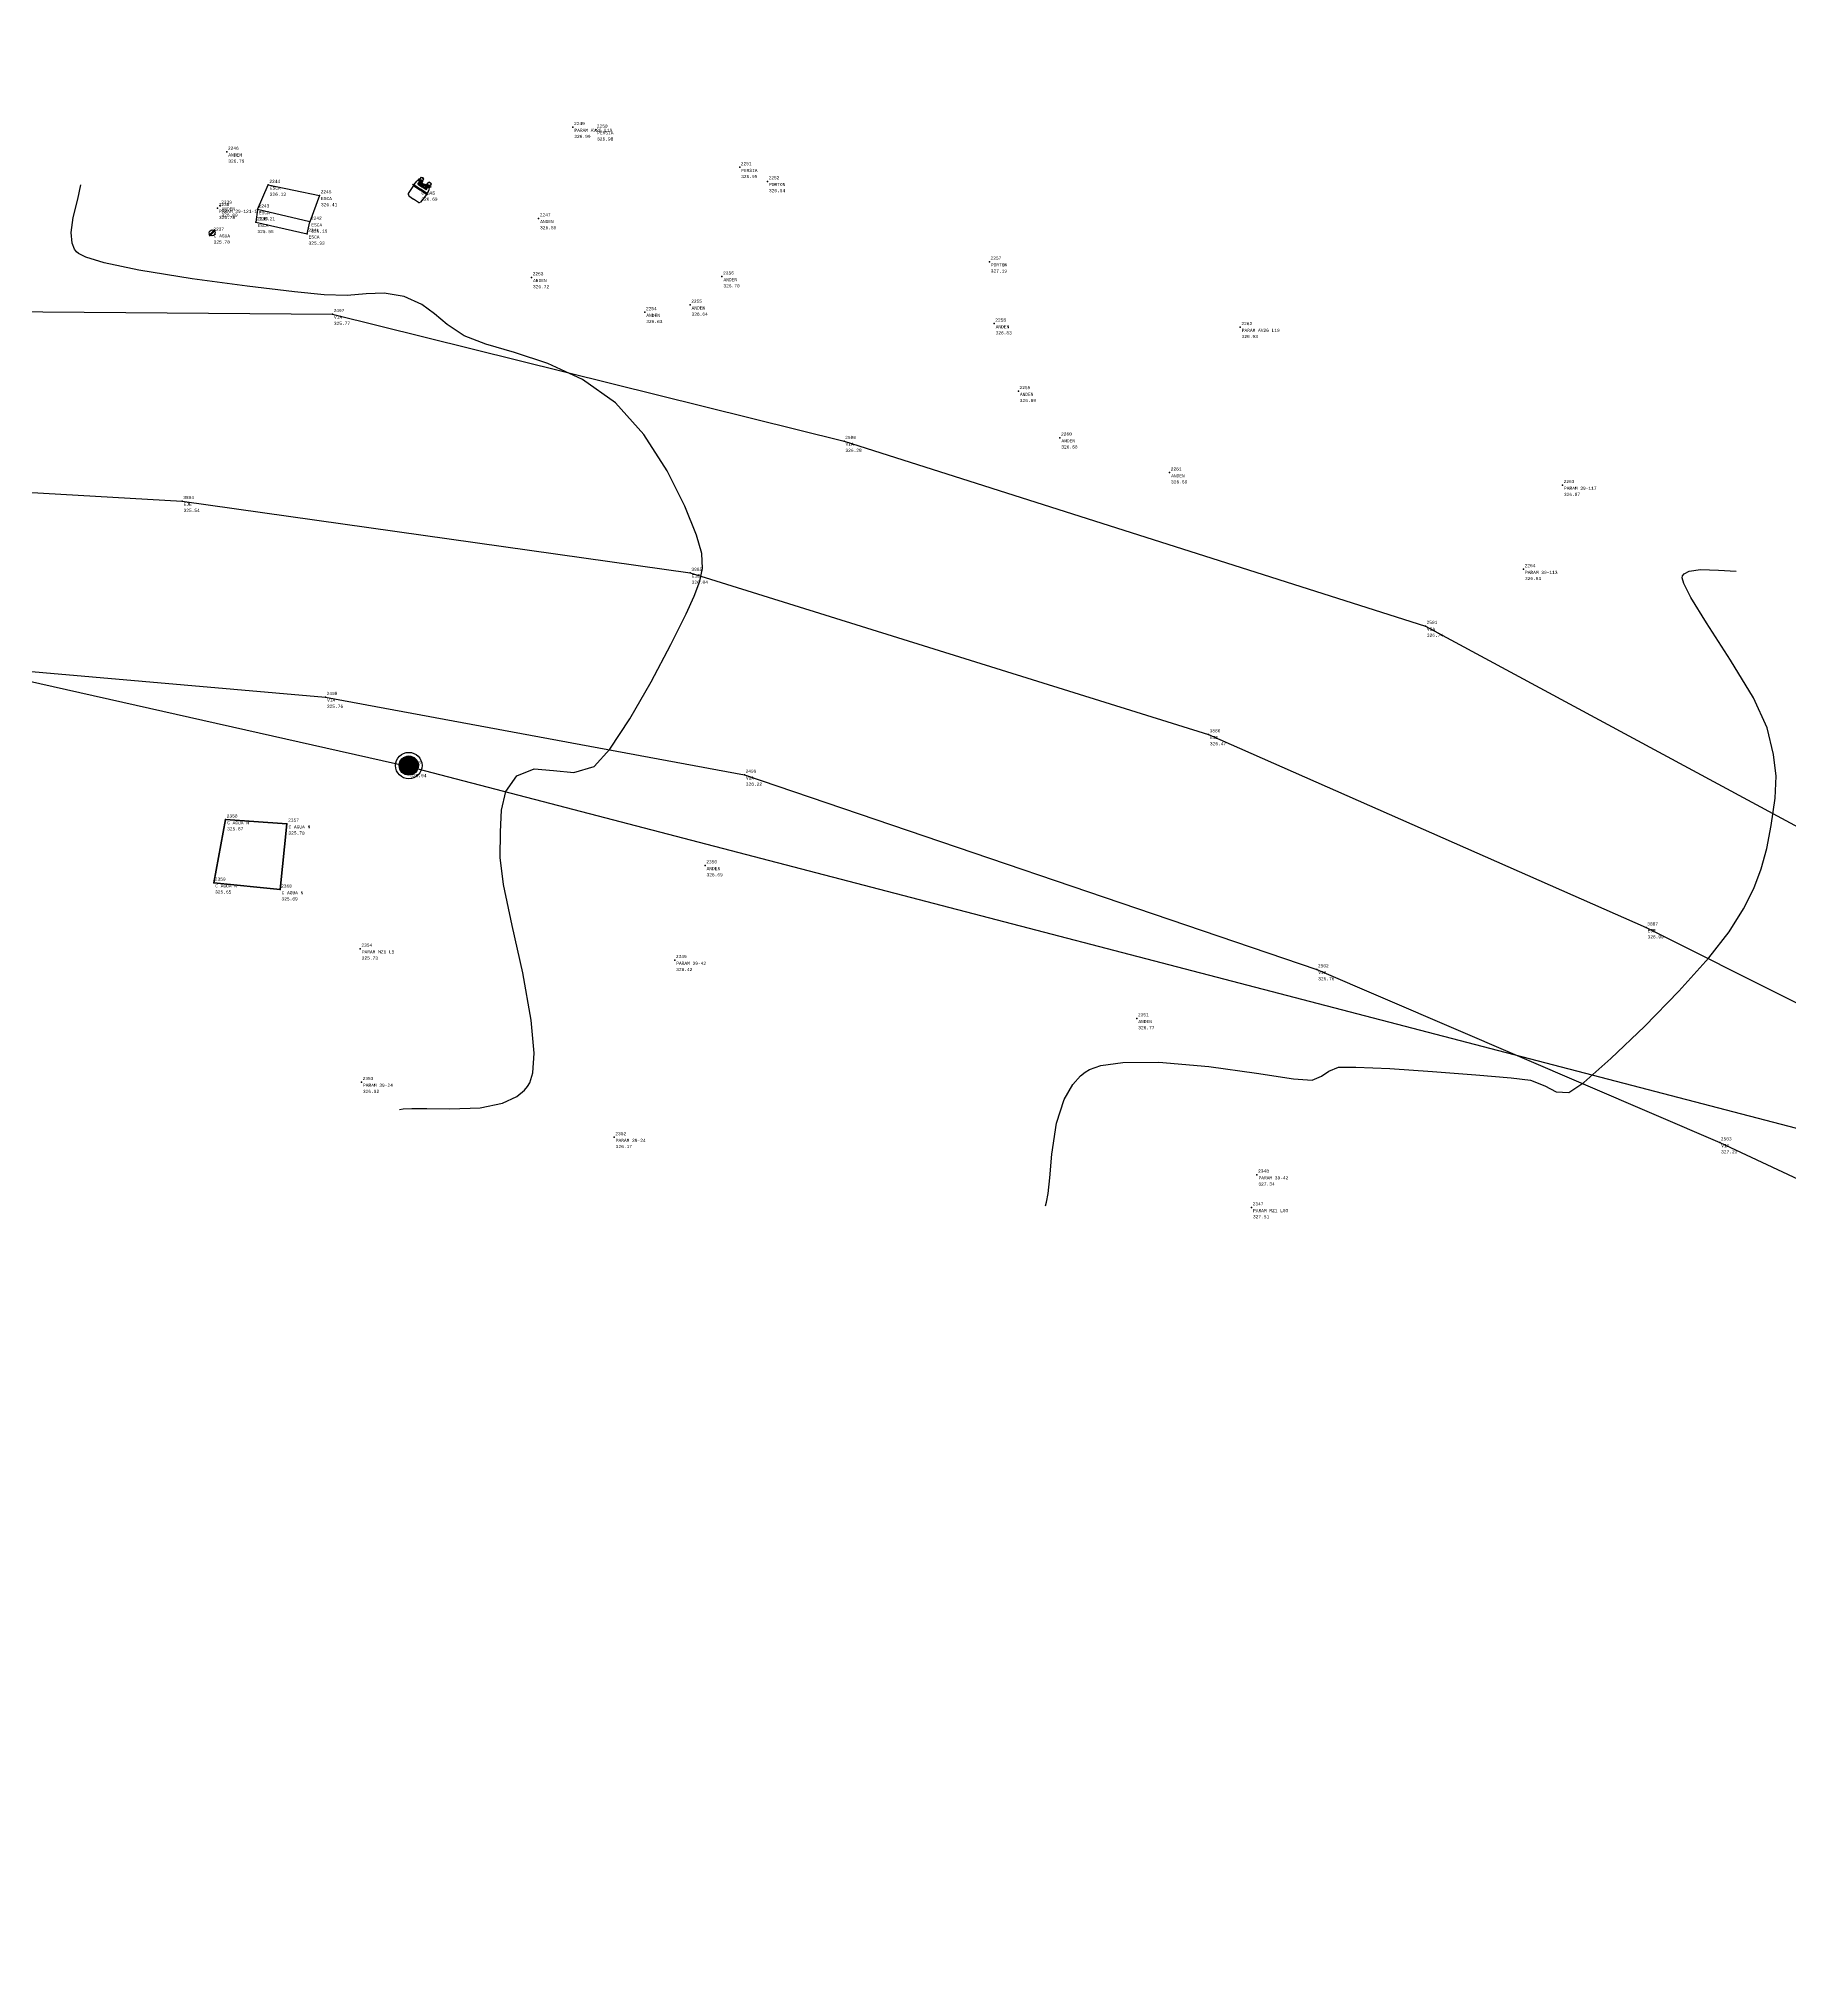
# Model space of a CAD drawing. Header units: metres. Extents: x 5050628 to 5051715, y 2427226 to 2427693.
# Drawn here: x 5051295.77 to 5051323.74, y 2427515.58 to 2427546.56 of the extents above; entities that cross this region are included whole.
import ezdxf
from ezdxf.enums import TextEntityAlignment as Align

# ---------------------------------------------------------------- set-up
doc = ezdxf.new("R2010")
doc.units = ezdxf.units.M
for name, color, linetype in [('1. Eje Vía', 7, 'Continuous'), ('2', 7, 'Continuous'), ('C-TOPO-MINR-N', 11, 'Continuous'), ('CONTADOR AGUA', 255, 'Continuous'), ('CVL_PUNTO', 2, 'Continuous'), ('CVL_PUNTO_COR', 2, 'Continuous'), ('CVL_PUNTO_NUM', 2, 'Continuous'), ('Escalera', 254, 'Continuous'), ('POSTE', 2, 'Continuous'), ('Red Baja Tension', 30, 'Continuous'), ('Vía', 40, 'Continuous')]:
    doc.layers.add(name, color=color, linetype=linetype)
doc.layers.add('C. Agua Negras', color=35, linetype='Continuous', lineweight=40)
doc.layers.add('Poste Baja tension', color=30, linetype='Continuous', lineweight=100)
doc.styles.add('MONOTXT4', font='monotxt4.shx')

# ---------------------------------------------------------------- blocks, each defined once
blk = doc.blocks.new('POSTE')
at = {"layer": 'POSTE'}
h = blk.add_hatch(color=30, dxfattribs=at)
edge = h.paths.add_edge_path()
edge.add_arc((992.96, 972.38), 0.558, 0, 360)
at = {"layer": 'POSTE', "color": 30}
for radius in [0.768, 0.558]:
    blk.add_circle((992.96, 972.38, 192.94), radius, dxfattribs=at)
blk = doc.blocks.new('A$Cd4a49434')
at = {"layer": 'POSTE', "xscale": 0.6787685145199105, "yscale": 0.6787685145199105, "zscale": 0.6787685145199105, "rotation": 349.84833}
blk.add_blockref('POSTE', (-779.251, -530.372, 158.248), dxfattribs=at)
blk = doc.blocks.new('CONT')
for p, q in [((-0.018, 0.018), (-0.141, -0.106)), ((-0.018, 0.018), (0.106, 0.141)), ((0.018, -0.018), (0.141, 0.106)), ((0.018, -0.018), (-0.106, -0.141))]:
    blk.add_line(p, q)
blk.add_circle((0, 0), 0.125)
blk = doc.blocks.new('A$Cf7b1f20d')
at = {"layer": '2', "xscale": 2, "yscale": 2, "zscale": 2}
blk.add_blockref('CONT', (0.28, 0.28), dxfattribs=at)
blk = doc.blocks.new('*X64')
at = {"color": 0}
for p, q in [((833.9, 176.5, 2), (834.9, 177.6, 2)), ((833.9, 177, 2), (834.5, 177.6, 2)), ((833.9, 177.4, 2), (834, 177.6, 2)), ((833.9, 176.1, 2), (834.4, 176.6, 2)), ((833.9, 175.6, 2), (834.4, 176.1, 2)), ((833.9, 175.2, 2), (834.4, 175.7, 2)), ((833.9, 174.7, 2), (834.4, 175.2, 2)), ((834, 174.4, 2), (834.6, 175, 2)), ((834.4, 174.4, 2), (835, 175, 2)), ((834.8, 177, 2), (835.4, 177.6, 2)), ((834.9, 174.4, 2), (836.4, 175.9, 2)), ((835.2, 177, 2), (835.8, 177.6, 2)), ((835.3, 174.4, 2), (836.4, 175.4, 2)), ((835.4, 176.2, 2), (836.7, 177.6, 2)), ((835.4, 176.7, 2), (836.3, 177.6, 2)), ((835.4, 175.8, 2), (836.4, 176.8, 2)), ((835.4, 175.3, 2), (836.4, 176.3, 2)), ((835.8, 174.4, 2), (836.4, 175, 2)), ((836.2, 174.4, 2), (836.8, 175, 2)), ((836.6, 177, 2), (837.2, 177.6, 2)), ((836.7, 174.4, 2), (837.3, 175, 2)), ((837, 177, 2), (837.6, 177.6, 2)), ((837.1, 174.4, 2), (838.4, 175.6, 2)), ((837.4, 176.4, 2), (838.5, 177.6, 2)), ((837.4, 176.9, 2), (838.1, 177.6, 2)), ((837.4, 176, 2), (839, 177.6, 2)), ((837.4, 175.5, 2), (838.4, 176.5, 2)), ((837.4, 175.1, 2), (838.4, 176.1, 2)), ((837.6, 174.4, 2), (838.4, 175.2, 2)), ((838, 174.4, 2), (838.6, 175, 2)), ((838.5, 174.4, 2), (839.1, 175, 2)), ((838.8, 177, 2), (839.4, 177.6, 2)), ((838.9, 174.4, 2), (840.1, 175.6, 2)), ((839.3, 177, 2), (839.9, 177.6, 2)), ((839.4, 176.6, 2), (840.1, 177.4, 2)), ((839.4, 176.2, 2), (840.1, 177, 2)), ((839.4, 175.7, 2), (840.1, 176.5, 2)), ((839.4, 175.3, 2), (840.1, 176.1, 2)), ((839.4, 174.4, 2), (840.1, 175.2, 2)), ((839.8, 174.4, 2), (840.1, 174.7, 2))]:
    blk.add_line(p, q, dxfattribs=at)
blk = doc.blocks.new('gas')
for p, q in [((840269.42, 1366923.93, -0.27), (840269.42, 1366924.14, -0.27)), ((840269.42, 1366924.14, -0.27), (840269.67, 1366924.14, -0.27)), ((840269.67, 1366923.93, -0.27), (840269.67, 1366924.14, -0.27)), ((840270.38, 1366924.14, -0.27), (840270.13, 1366924.14, -0.27)), ((840270.13, 1366923.93, -0.27), (840270.13, 1366924.14, -0.27)), ((840270.38, 1366923.93, -0.27), (840270.38, 1366924.14, -0.27)), ((840269.27, 1366923.32, -0.27), (840269.23, 1366923.32, -0.27)), ((840269.23, 1366923.24, -0.27), (840269.23, 1366923.32, -0.27)), ((840269.28, 1366923.28, -0.27), (840269.23, 1366923.28, -0.27)), ((840269.27, 1366923.24, -0.27), (840269.23, 1366923.24, -0.27)), ((840269.28, 1366923.33, -0.27), (840269.31, 1366923.67, -0.27)), ((840269.28, 1366923.32, -0.27), (840269.9, 1366923.32, -0.27)), ((840269.28, 1366923.28, -0.27), (840269.9, 1366923.28, -0.27)), ((840269.28, 1366923.24, -0.27), (840269.9, 1366923.24, -0.27)), ((840269.28, 1366923.23, -0.27), (840269.31, 1366922.48, -0.27)), ((840269.36, 1366923.8, -0.27), (840269.36, 1366923.91, -0.27)), ((840269.36, 1366923.82, -0.27), (840269.74, 1366923.82, -0.27)), ((840269.36, 1366923.8, -0.27), (840269.74, 1366923.8, -0.27)), ((840269.4, 1366923.93, -0.27), (840269.55, 1366923.93, -0.27)), ((840269.42, 1366923.78, -0.27), (840269.42, 1366923.8, -0.27)), ((840269.43, 1366923.78, -0.27), (840269.9, 1366923.78, -0.27)), ((840269.45, 1366923.91, -0.27), (840269.45, 1366923.82, -0.27)), ((840269.51, 1366923.53, -0.27), (840269.51, 1366923.78, -0.27)), ((840269.51, 1366923.53, -0.27), (840269.9, 1366923.53, -0.27)), ((840269.53, 1366923.76, -0.27), (840269.9, 1366923.76, -0.27)), ((840269.53, 1366923.55, -0.27), (840269.53, 1366923.76, -0.27)), ((840269.53, 1366923.55, -0.27), (840269.9, 1366923.55, -0.27)), ((840269.69, 1366923.93, -0.27), (840269.55, 1366923.93, -0.27)), ((840269.57, 1366923.59, -0.27), (840269.57, 1366923.72, -0.27)), ((840269.57, 1366923.72, -0.27), (840270.01, 1366923.72, -0.27)), ((840269.57, 1366923.59, -0.27), (840270.01, 1366923.59, -0.27)), ((840269.62, 1366923.68, -0.27), (840269.64, 1366923.68, -0.27)), ((840269.62, 1366923.64, -0.27), (840269.62, 1366923.68, -0.27)), ((840269.62, 1366923.64, -0.27), (840269.64, 1366923.64, -0.27)), ((840269.64, 1366923.91, -0.27), (840269.64, 1366923.82, -0.27)), ((840269.64, 1366923.64, -0.27), (840269.64, 1366923.68, -0.27)), ((840269.66, 1366923.68, -0.27), (840269.68, 1366923.68, -0.27)), ((840269.66, 1366923.64, -0.27), (840269.66, 1366923.68, -0.27)), ((840269.66, 1366923.64, -0.27), (840269.68, 1366923.64, -0.27)), ((840269.67, 1366923.78, -0.27), (840269.67, 1366923.8, -0.27)), ((840269.68, 1366923.64, -0.27), (840269.68, 1366923.68, -0.27)), ((840269.71, 1366923.68, -0.27), (840269.73, 1366923.68, -0.27)), ((840269.71, 1366923.64, -0.27), (840269.71, 1366923.68, -0.27)), ((840269.71, 1366923.64, -0.27), (840269.73, 1366923.64, -0.27)), ((840269.73, 1366923.8, -0.27), (840269.73, 1366923.91, -0.27)), ((840269.73, 1366923.64, -0.27), (840269.73, 1366923.68, -0.27)), ((840269.75, 1366923.68, -0.27), (840269.77, 1366923.68, -0.27)), ((840269.75, 1366923.64, -0.27), (840269.75, 1366923.68, -0.27)), ((840269.75, 1366923.64, -0.27), (840269.77, 1366923.64, -0.27)), ((840269.77, 1366923.64, -0.27), (840269.77, 1366923.68, -0.27)), ((840269.79, 1366923.68, -0.27), (840269.81, 1366923.68, -0.27)), ((840269.79, 1366923.64, -0.27), (840269.79, 1366923.68, -0.27)), ((840269.79, 1366923.64, -0.27), (840269.81, 1366923.64, -0.27)), ((840269.81, 1366923.64, -0.27), (840269.81, 1366923.68, -0.27)), ((840269.83, 1366923.68, -0.27), (840269.85, 1366923.68, -0.27)), ((840269.83, 1366923.64, -0.27), (840269.83, 1366923.68, -0.27)), ((840269.83, 1366923.64, -0.27), (840269.85, 1366923.64, -0.27)), ((840269.85, 1366923.64, -0.27), (840269.85, 1366923.68, -0.27)), ((840269.86, 1366923.69, -0.27), (840269.86, 1366923.62, -0.27)), ((840269.86, 1366923.69, -0.27), (840269.99, 1366923.69, -0.27)), ((840269.86, 1366923.62, -0.27), (840269.99, 1366923.62, -0.27)), ((840269.87, 1366923.68, -0.27), (840269.89, 1366923.68, -0.27)), ((840269.87, 1366923.64, -0.27), (840269.87, 1366923.68, -0.27)), ((840269.87, 1366923.64, -0.27), (840269.89, 1366923.64, -0.27)), ((840269.89, 1366923.64, -0.27), (840269.89, 1366923.68, -0.27)), ((840270.37, 1366923.78, -0.27), (840269.9, 1366923.78, -0.27)), ((840270.28, 1366923.76, -0.27), (840269.9, 1366923.76, -0.27)), ((840270.28, 1366923.55, -0.27), (840269.9, 1366923.55, -0.27)), ((840270.3, 1366923.53, -0.27), (840269.9, 1366923.53, -0.27)), ((840270.53, 1366923.32, -0.27), (840269.9, 1366923.32, -0.27)), ((840270.53, 1366923.28, -0.27), (840269.9, 1366923.28, -0.27)), ((840270.53, 1366923.24, -0.27), (840269.9, 1366923.24, -0.27)), ((840269.91, 1366923.68, -0.27), (840269.94, 1366923.68, -0.27)), ((840269.91, 1366923.64, -0.27), (840269.91, 1366923.68, -0.27)), ((840269.91, 1366923.64, -0.27), (840269.94, 1366923.64, -0.27)), ((840269.94, 1366923.64, -0.27), (840269.94, 1366923.68, -0.27)), ((840269.96, 1366923.68, -0.27), (840269.98, 1366923.68, -0.27)), ((840269.96, 1366923.64, -0.27), (840269.96, 1366923.68, -0.27)), ((840269.96, 1366923.64, -0.27), (840269.98, 1366923.64, -0.27)), ((840269.98, 1366923.64, -0.27), (840269.98, 1366923.68, -0.27)), ((840269.99, 1366923.69, -0.27), (840269.99, 1366923.62, -0.27)), ((840270.01, 1366923.59, -0.27), (840270.01, 1366923.72, -0.27)), ((840270.07, 1366923.8, -0.27), (840270.07, 1366923.91, -0.27)), ((840270.44, 1366923.82, -0.27), (840270.07, 1366923.82, -0.27)), ((840270.44, 1366923.8, -0.27), (840270.07, 1366923.8, -0.27)), ((840270.11, 1366923.93, -0.27), (840270.26, 1366923.93, -0.27)), ((840270.13, 1366923.78, -0.27), (840270.13, 1366923.8, -0.27)), ((840270.16, 1366923.91, -0.27), (840270.16, 1366923.82, -0.27)), ((840270.4, 1366923.93, -0.27), (840270.26, 1366923.93, -0.27)), ((840270.28, 1366923.55, -0.27), (840270.28, 1366923.76, -0.27)), ((840270.3, 1366923.53, -0.27), (840270.3, 1366923.78, -0.27)), ((840270.35, 1366923.91, -0.27), (840270.35, 1366923.82, -0.27)), ((840270.38, 1366923.78, -0.27), (840270.38, 1366923.8, -0.27)), ((840270.44, 1366923.8, -0.27), (840270.44, 1366923.91, -0.27)), ((840270.53, 1366923.23, -0.27), (840270.49, 1366922.48, -0.27)), ((840270.53, 1366923.33, -0.27), (840270.5, 1366923.67, -0.27)), ((840270.53, 1366923.28, -0.27), (840270.57, 1366923.28, -0.27)), ((840270.54, 1366923.32, -0.27), (840270.57, 1366923.32, -0.27)), ((840270.54, 1366923.24, -0.27), (840270.57, 1366923.24, -0.27)), ((840270.57, 1366923.24, -0.27), (840270.57, 1366923.32, -0.27)), ((840269.44, 1366922.36, -0.27), (840269.9, 1366922.36, -0.27)), ((840270.37, 1366922.36, -0.27), (840269.9, 1366922.36, -0.27))]:
    blk.add_line(p, q)
blk.add_circle((840270.13, 1366923.66, -0.27), 0.0262)
for centre, radius, start, end in [((840269.27, 1366923.33, -0.27), 0.0104, 270, 354.8056), ((840269.27, 1366923.23, -0.27), 0.0104, 2.7263, 90), ((840269.43, 1366923.66, -0.27), 0.125, 90, 174.8056), ((840269.44, 1366922.49, -0.27), 0.125, 182.7263, 270), ((840269.41, 1366923.86, -0.27), 0.0649, 42.9903, 138.0008), ((840269.55, 1366923.71, -0.27), 0.216, 89.6554, 115.4022), ((840269.55, 1366923.71, -0.27), 0.216, 64.5978, 90.3446), ((840269.69, 1366923.86, -0.27), 0.0649, 41.9992, 137.0097), ((840270.12, 1366923.86, -0.27), 0.0649, 42.9903, 138.0008), ((840270.2, 1366923.66, -0.27), 0.0577, 202.5546, 161.6842), ((840270.26, 1366923.71, -0.27), 0.216, 89.6554, 115.4022), ((840270.26, 1366923.71, -0.27), 0.216, 64.5978, 90.3446), ((840270.4, 1366923.86, -0.27), 0.0649, 41.9992, 137.0097), ((840270.37, 1366923.66, -0.27), 0.125, 5.1944, 90), ((840270.37, 1366922.49, -0.27), 0.125, 270, 357.2737), ((840270.54, 1366923.33, -0.27), 0.0104, 185.1944, 270), ((840270.54, 1366923.23, -0.27), 0.0104, 90, 177.2737)]:
    blk.add_arc(centre, radius, start, end)
blk.add_point((840269.55, 1366924.14, -0.27))
blk.add_point((840269.55, 1366924.14, -0.27))
blk.add_point((840269.55, 1366924.14, -0.27))
blk.add_point((840269.55, 1366924.14, -0.27))
at = {"xscale": 0.0208869013937668, "yscale": 0.0208869013937668, "zscale": 0.0208869013937668}
blk.add_blockref('*X64', (840252.45, 1366919.98, -0.32), dxfattribs=at)

msp = doc.modelspace()

# ---------------------------------------------------------------- linework, layer by layer
at = {"layer": '1. Eje Vía', "elevation": 280.286, "flags": 128}
msp.add_lwpolyline([(5051244.163, 2427543.332), (5051251.264, 2427540.992), (5051258.463, 2427539.938), (5051266.308, 2427539.695), (5051274.424, 2427539.696), (5051282.151, 2427539.625), (5051290.215, 2427539.619), (5051298.063, 2427539.169), (5051306.182, 2427538.021), (5051314.462, 2427535.441), (5051321.454, 2427532.355), (5051328.49, 2427528.833), (5051334.097, 2427526.057), (5051339.551, 2427523.515), (5051345.746, 2427520.443), (5051352.51, 2427517.333)], dxfattribs=at)
at = {"layer": 'C-TOPO-MINR-N', "color": 32, "linetype": 'Continuous', "lineweight": -3}
for points in [[(5051301.539, 2427529.449, 326.966), (5051301.597, 2427529.457, 326.966), (5051301.731, 2427529.466, 326.966), (5051301.972, 2427529.465, 326.966), (5051302.34, 2427529.458, 326.966), (5051302.823, 2427529.477, 326.966), (5051303.181, 2427529.549, 326.966), (5051303.409, 2427529.654, 326.966), (5051303.533, 2427529.755, 326.966), (5051303.584, 2427529.816, 326.966), (5051303.62, 2427529.876, 326.966), (5051303.668, 2427530.034, 326.966), (5051303.689, 2427530.348, 326.966), (5051303.642, 2427530.876, 326.966), (5051303.505, 2427531.631, 326.966), (5051303.337, 2427532.389, 326.966), (5051303.197, 2427533.041, 326.966), (5051303.145, 2427533.477, 326.966), (5051303.151, 2427533.883, 326.966), (5051303.164, 2427534.232, 326.966), (5051303.235, 2427534.528, 326.966), (5051303.412, 2427534.778, 326.966), (5051303.686, 2427534.891, 326.966), (5051303.997, 2427534.865, 326.966), (5051304.324, 2427534.832, 326.966), (5051304.645, 2427534.927, 326.966), (5051304.899, 2427535.203, 326.966), (5051305.219, 2427535.69, 326.966), (5051305.559, 2427536.283, 326.966), (5051305.873, 2427536.877, 326.966), (5051306.116, 2427537.367, 326.966), (5051306.243, 2427537.649, 326.966), (5051306.333, 2427537.89, 326.966), (5051306.38, 2427538.093, 326.966), (5051306.366, 2427538.334, 326.966), (5051306.283, 2427538.623, 326.966), (5051306.097, 2427539.09, 326.966), (5051305.815, 2427539.653, 326.966), (5051305.442, 2427540.231, 326.966), (5051304.986, 2427540.74, 326.966), (5051304.46, 2427541.114, 326.966), (5051303.907, 2427541.368, 326.966), (5051303.376, 2427541.542, 326.966), (5051302.915, 2427541.676, 326.966), (5051302.571, 2427541.808, 326.966), (5051302.298, 2427541.988, 326.966), (5051302.098, 2427542.158, 326.966), (5051301.894, 2427542.31, 326.966), (5051301.609, 2427542.435, 326.966), (5051301.29, 2427542.492, 326.966), (5051301.005, 2427542.482, 326.966), (5051300.703, 2427542.455, 326.966), (5051300.332, 2427542.462, 326.966), (5051299.859, 2427542.512, 326.966), (5051299.105, 2427542.602, 326.966), (5051298.225, 2427542.722, 326.966), (5051297.373, 2427542.859, 326.966), (5051296.816, 2427542.976, 326.966), (5051296.524, 2427543.064, 326.966), (5051296.406, 2427543.122, 326.966), (5051296.375, 2427543.15, 326.966), (5051296.345, 2427543.194, 326.966), (5051296.307, 2427543.292, 326.966), (5051296.291, 2427543.459, 326.966), (5051296.323, 2427543.701, 326.966), (5051296.398, 2427543.994, 326.966), (5051296.447, 2427544.223, 326.966)], [(5051311.86, 2427527.908, 327.966), (5051311.876, 2427527.969, 327.966), (5051311.9, 2427528.108, 327.966), (5051311.927, 2427528.355, 327.966), (5051311.96, 2427528.733, 327.966), (5051312.035, 2427529.231, 327.966), (5051312.154, 2427529.606, 327.966), (5051312.294, 2427529.849, 327.966), (5051312.418, 2427529.985, 327.966), (5051312.49, 2427530.043, 327.966), (5051312.561, 2427530.085, 327.966), (5051312.741, 2427530.149, 327.966), (5051313.092, 2427530.201, 327.966), (5051313.668, 2427530.203, 327.966), (5051314.466, 2427530.134, 327.966), (5051315.228, 2427530.031, 327.966), (5051315.822, 2427529.941, 327.966), (5051316.116, 2427529.915, 327.966), (5051316.27, 2427529.98, 327.966), (5051316.385, 2427530.062, 327.966), (5051316.539, 2427530.125, 327.966), (5051316.816, 2427530.127, 327.966), (5051317.361, 2427530.101, 327.966), (5051318.043, 2427530.056, 327.966), (5051318.731, 2427530.004, 327.966), (5051319.296, 2427529.955, 327.966), (5051319.606, 2427529.918, 327.966), (5051319.836, 2427529.829, 327.966), (5051320.017, 2427529.732, 327.966), (5051320.219, 2427529.718, 327.966), (5051320.461, 2427529.881, 327.966), (5051320.892, 2427530.261, 327.966), (5051321.426, 2427530.774, 327.966), (5051321.977, 2427531.338, 327.966), (5051322.458, 2427531.87, 327.966), (5051322.782, 2427532.287, 327.966), (5051323.009, 2427532.655, 327.966), (5051323.174, 2427532.98, 327.966), (5051323.294, 2427533.291, 327.966), (5051323.382, 2427533.617, 327.966), (5051323.453, 2427533.987, 327.966), (5051323.516, 2427534.421, 327.966), (5051323.532, 2427534.773, 327.966), (5051323.492, 2427535.121, 327.966), (5051323.389, 2427535.544, 327.966), (5051323.169, 2427536.028, 327.966), (5051322.805, 2427536.626, 327.966), (5051322.417, 2427537.226, 327.966), (5051322.167, 2427537.629, 327.966), (5051322.055, 2427537.85, 327.966), (5051322.03, 2427537.945, 327.966), (5051322.035, 2427537.973, 327.966), (5051322.061, 2427538.006, 327.966), (5051322.144, 2427538.05, 327.966), (5051322.325, 2427538.075, 327.966), (5051322.609, 2427538.063, 327.966), (5051322.895, 2427538.049, 327.966)]]:
    msp.add_polyline3d(points, dxfattribs=at)
at = {"layer": 'C. Agua Negras', "elevation": 326.136, "flags": 128}
msp.add_lwpolyline([(5051298.759, 2427534.08), (5051299.739, 2427534.013), (5051299.628, 2427532.961), (5051298.568, 2427533.071), (5051298.759, 2427534.08)], dxfattribs=at)
at = {"layer": 'CVL_PUNTO', "color": 4}
for p in [(5051304.307, 2427545.143, 327.46), (5051304.307, 2427545.143, 327.46), (5051304.671, 2427545.102, 327.443), (5051304.671, 2427545.102, 327.443), (5051298.777, 2427544.749, 327.256), (5051298.777, 2427544.749, 327.256), (5051306.972, 2427544.502, 327.414), (5051306.972, 2427544.502, 327.414), (5051299.44, 2427544.219, 326.597), (5051299.44, 2427544.219, 326.597), (5051300.259, 2427544.053, 326.876), (5051300.259, 2427544.053, 326.876), (5051301.862, 2427544.141, 327.154), (5051301.862, 2427544.141, 327.154), (5051307.416, 2427544.277, 327.307), (5051307.416, 2427544.277, 327.307), (5051298.628, 2427543.849, 326.25), (5051298.628, 2427543.849, 326.25), (5051298.669, 2427543.886, 326.561), (5051298.669, 2427543.886, 326.561), (5051299.266, 2427543.826, 326.673), (5051299.266, 2427543.826, 326.673), (5051298.544, 2427543.456, 326.251), (5051298.544, 2427543.456, 326.251), (5051299.243, 2427543.623, 326.414), (5051299.243, 2427543.623, 326.414), (5051300.06, 2427543.439, 326.393), (5051300.06, 2427543.439, 326.393), (5051300.103, 2427543.632, 326.653), (5051300.103, 2427543.632, 326.653), (5051303.76, 2427543.685, 327.061), (5051303.76, 2427543.685, 327.061), (5051310.961, 2427542.992, 327.66), (5051310.961, 2427542.992, 327.66), (5051303.646, 2427542.743, 327.19), (5051303.646, 2427542.743, 327.19), (5051306.689, 2427542.756, 327.169), (5051306.689, 2427542.756, 327.169), (5051305.456, 2427542.186, 327.095), (5051305.456, 2427542.186, 327.095), (5051306.179, 2427542.304, 327.109), (5051306.179, 2427542.304, 327.109), (5051300.465, 2427542.156, 326.232), (5051300.465, 2427542.156, 326.232), (5051311.037, 2427542.004, 327.298), (5051311.037, 2427542.004, 327.298), (5051314.969, 2427541.947, 327.393), (5051314.969, 2427541.947, 327.393), (5051311.424, 2427540.924, 327.161), (5051311.424, 2427540.924, 327.161), (5051308.639, 2427540.128, 326.75), (5051308.639, 2427540.128, 326.75), (5051312.088, 2427540.182, 327.144), (5051312.088, 2427540.182, 327.144), (5051313.841, 2427539.623, 327.142), (5051313.841, 2427539.623, 327.142), (5051320.118, 2427539.424, 327.337), (5051320.118, 2427539.424, 327.337), (5051298.063, 2427539.169, 326.002), (5051298.063, 2427539.169, 326.002), (5051306.182, 2427538.021, 326.507), (5051306.182, 2427538.021, 326.507), (5051319.495, 2427538.08, 327.392), (5051319.495, 2427538.08, 327.392), (5051317.928, 2427537.173, 327.204), (5051317.928, 2427537.173, 327.204), (5051300.354, 2427536.038, 326.23), (5051300.354, 2427536.038, 326.23), (5051314.462, 2427535.441, 326.934), (5051314.462, 2427535.441, 326.934), (5051301.685, 2427534.931, 326.408), (5051301.685, 2427534.931, 326.408), (5051307.047, 2427534.795, 326.682), (5051307.047, 2427534.795, 326.682), (5051298.759, 2427534.08, 326.136), (5051298.759, 2427534.08, 326.136), (5051299.739, 2427534.013, 326.171), (5051299.739, 2427534.013, 326.171), (5051306.419, 2427533.347, 327.154), (5051306.419, 2427533.347, 327.154), (5051298.568, 2427533.071, 326.118), (5051298.568, 2427533.071, 326.118), (5051299.628, 2427532.961, 326.155), (5051299.628, 2427532.961, 326.155), (5051321.454, 2427532.355, 327.452), (5051321.454, 2427532.355, 327.452), (5051300.91, 2427532.016, 326.199), (5051300.91, 2427532.016, 326.199), (5051305.934, 2427531.834, 326.891), (5051305.934, 2427531.834, 326.891), (5051316.192, 2427531.686, 327.224), (5051316.192, 2427531.686, 327.224), (5051313.317, 2427530.904, 327.232), (5051313.317, 2427530.904, 327.232), (5051300.929, 2427529.886, 326.489), (5051300.929, 2427529.886, 326.489), (5051304.968, 2427529.005, 326.636), (5051304.968, 2427529.005, 326.636), (5051322.63, 2427528.921, 327.7), (5051322.63, 2427528.921, 327.7), (5051315.237, 2427528.407, 327.806), (5051315.237, 2427528.407, 327.806), (5051315.15, 2427527.883, 327.972), (5051315.15, 2427527.883, 327.972)]:
    msp.add_point(p, dxfattribs=at)
at = {"layer": 'Escalera', "elevation": 326.597, "flags": 128}
for points in [[(5051299.44, 2427544.219), (5051300.259, 2427544.053), (5051300.103, 2427543.632), (5051299.266, 2427543.826), (5051299.44, 2427544.219)], [(5051299.266, 2427543.826), (5051299.243, 2427543.623), (5051300.06, 2427543.439), (5051300.103, 2427543.632), (5051299.266, 2427543.826)]]:
    msp.add_lwpolyline(points, dxfattribs=at)
at = {"layer": 'Red Baja Tension', "elevation": 323.355, "flags": 128}
msp.add_lwpolyline([(5051214.525, 2427564.231), (5051241.659, 2427548.434), (5051301.685, 2427534.931), (5051357.163, 2427520.468), (5051376.182, 2427506.523), (5051401.262, 2427536.202), (5051398.111, 2427603.967), (5051428.819, 2427622.067), (5051444.74, 2427634.543), (5051467.573, 2427655.58)], dxfattribs=at)
at = {"layer": 'Vía'}
for points in [[(5051244.712, 2427545.306, 324.125), (5051252.529, 2427543.179, 324.46), (5051260.815, 2427542.346, 324.657), (5051268.995, 2427542.935, 324.833), (5051278.482, 2427542.354, 325.147), (5051285.213, 2427542.313, 325.346), (5051293.189, 2427542.216, 325.696), (5051300.465, 2427542.156, 326.232), (5051308.639, 2427540.128, 326.75), (5051317.928, 2427537.173, 327.204), (5051325.445, 2427533.117, 327.629), (5051334.375, 2427528.89, 328.145), (5051341.103, 2427525.134, 328.497), (5051348.794, 2427521.475, 329.127)], [(5051242.377, 2427540.787, 324.142), (5051252.581, 2427537.831, 324.455), (5051260.269, 2427537.409, 324.641), (5051269.377, 2427537.357, 324.901), (5051278.327, 2427537.339, 325.32), (5051286.066, 2427536.744, 325.608), (5051292.901, 2427536.688, 325.796), (5051300.354, 2427536.038, 326.23), (5051307.047, 2427534.795, 326.682), (5051316.192, 2427531.686, 327.224), (5051322.63, 2427528.921, 327.7), (5051332.235, 2427524.426, 328.211), (5051338.767, 2427520.82, 328.604), (5051344.807, 2427517.944, 329.025), (5051346.609, 2427516.791, 329.247), (5051346.169, 2427515.569, 329.46), (5051345.957, 2427514.226, 329.348), (5051336.965, 2427491.51, 327.684)]]:
    msp.add_polyline3d(points, dxfattribs=at)

# ---------------------------------------------------------------- block references
at = {"xscale": 0.2024484843805082, "yscale": 0.2024484843805082, "zscale": 0.2024484843805082, "rotation": 325.228308797205}
msp.add_blockref('gas', (4753744.946, 2297244.09, 327.209), dxfattribs=at)
at = {"layer": 'CONTADOR AGUA', "xscale": 0.1909267939007097, "yscale": 0.1909267939007097, "zscale": 0.1909267939007097, "rotation": 359.587882972625}
msp.add_blockref('A$Cf7b1f20d', (5051298.49, 2427543.402, 326.251), dxfattribs=at)
at = {"layer": 'Poste Baja tension', "xscale": 0.4053535161564476, "yscale": 0.4053535161564476, "zscale": 0.4053535161564476, "rotation": 359.587882972625}
msp.add_blockref('A$Cd4a49434', (5051301.473, 2427534.733, 210.388), dxfattribs=at)

# ---------------------------------------------------------------- texts
at = {"layer": 'CVL_PUNTO_COR', "color": 4, "style": 'MONOTXT4'}
for s, p in [('326.99', (5051304.33, 2427545.02, 327.46)), ('326.98', (5051304.694, 2427544.979, 327.443)), ('326.79', (5051298.8, 2427544.626, 327.256)), ('326.95', (5051306.995, 2427544.379, 327.414)), ('326.13', (5051299.463, 2427544.096, 326.597)), ('326.84', (5051307.439, 2427544.154, 327.307)), ('325.78', (5051298.651, 2427543.726, 326.25)), ('326.09', (5051298.692, 2427543.763, 326.561)), ('326.41', (5051300.282, 2427543.93, 326.876)), ('326.69', (5051301.885, 2427544.018, 327.154)), ('325.95', (5051299.266, 2427543.5, 326.414)), ('326.21', (5051299.289, 2427543.703, 326.673)), ('326.19', (5051300.126, 2427543.509, 326.653)), ('326.59', (5051303.783, 2427543.562, 327.061)), ('325.78', (5051298.567, 2427543.333, 326.251)), ('325.93', (5051300.083, 2427543.316, 326.393)), ('327.19', (5051310.984, 2427542.869, 327.66)), ('326.72', (5051303.669, 2427542.62, 327.19)), ('326.70', (5051306.712, 2427542.633, 327.169)), ('326.64', (5051306.202, 2427542.181, 327.109)), ('325.77', (5051300.488, 2427542.033, 326.232)), ('326.63', (5051305.479, 2427542.063, 327.095)), ('326.83', (5051311.06, 2427541.881, 327.298)), ('326.93', (5051314.992, 2427541.824, 327.393)), ('326.69', (5051311.447, 2427540.801, 327.161)), ('326.28', (5051308.662, 2427540.005, 326.75)), ('326.68', (5051312.111, 2427540.059, 327.144)), ('326.68', (5051313.864, 2427539.5, 327.142)), ('326.87', (5051320.141, 2427539.301, 327.337)), ('325.54', (5051298.086, 2427539.046, 326.002)), ('326.04', (5051306.205, 2427537.898, 326.507)), ('326.93', (5051319.518, 2427537.957, 327.392)), ('326.74', (5051317.951, 2427537.05, 327.204)), ('325.76', (5051300.377, 2427535.915, 326.23)), ('326.47', (5051314.485, 2427535.318, 326.934)), ('325.94', (5051301.708, 2427534.808, 326.408)), ('326.22', (5051307.07, 2427534.672, 326.682)), ('325.67', (5051298.782, 2427533.957, 326.136)), ('325.70', (5051299.762, 2427533.89, 326.171)), ('326.69', (5051306.442, 2427533.224, 327.154)), ('325.65', (5051298.591, 2427532.948, 326.118)), ('325.69', (5051299.651, 2427532.838, 326.155)), ('326.99', (5051321.477, 2427532.232, 327.452)), ('325.73', (5051300.933, 2427531.893, 326.199)), ('326.42', (5051305.957, 2427531.711, 326.891)), ('326.76', (5051316.215, 2427531.563, 327.224)), ('326.77', (5051313.34, 2427530.781, 327.232)), ('326.02', (5051300.952, 2427529.763, 326.489)), ('326.17', (5051304.991, 2427528.882, 326.636)), ('327.23', (5051322.653, 2427528.798, 327.7)), ('327.34', (5051315.26, 2427528.284, 327.806)), ('327.51', (5051315.173, 2427527.76, 327.972))]:
    msp.add_text(s, height=0.05, dxfattribs=at).set_placement(p, align=Align.TOP_LEFT)
at = {"layer": 'CVL_PUNTO_NUM', "color": 4, "style": 'MONOTXT4'}
for s, p in [('2249', (5051304.325, 2427545.161, 327.46)), ('2250', (5051304.689, 2427545.12, 327.443)), ('2246', (5051298.795, 2427544.767, 327.256)), ('2251', (5051306.99, 2427544.52, 327.414)), ('2252', (5051307.434, 2427544.295, 327.307)), ('2244', (5051299.458, 2427544.237, 326.597)), ('2245', (5051300.277, 2427544.071, 326.876)), ('2248', (5051301.88, 2427544.159, 327.154)), ('2236', (5051298.646, 2427543.867, 326.25)), ('2239', (5051298.687, 2427543.904, 326.561)), ('2243', (5051299.284, 2427543.844, 326.673)), ('2247', (5051303.778, 2427543.703, 327.061)), ('2237', (5051298.562, 2427543.474, 326.251)), ('2240', (5051299.261, 2427543.641, 326.414)), ('2241', (5051300.078, 2427543.457, 326.393)), ('2242', (5051300.121, 2427543.65, 326.653)), ('2253', (5051303.664, 2427542.761, 327.19)), ('2256', (5051306.707, 2427542.774, 327.169)), ('2257', (5051310.979, 2427543.01, 327.66)), ('2497', (5051300.483, 2427542.174, 326.232)), ('2254', (5051305.474, 2427542.204, 327.095)), ('2255', (5051306.197, 2427542.322, 327.109)), ('2258', (5051311.055, 2427542.022, 327.298)), ('2262', (5051314.987, 2427541.965, 327.393)), ('2259', (5051311.442, 2427540.942, 327.161)), ('2500', (5051308.657, 2427540.146, 326.75)), ('2260', (5051312.106, 2427540.2, 327.144)), ('2261', (5051313.859, 2427539.641, 327.142)), ('2263', (5051320.136, 2427539.442, 327.337)), ('3884', (5051298.081, 2427539.187, 326.002)), ('2264', (5051319.513, 2427538.098, 327.392)), ('3885', (5051306.2, 2427538.039, 326.507)), ('2501', (5051317.946, 2427537.191, 327.204)), ('2498', (5051300.372, 2427536.056, 326.23)), ('3886', (5051314.48, 2427535.459, 326.934)), ('2356', (5051301.703, 2427534.949, 326.408)), ('2499', (5051307.065, 2427534.813, 326.682)), ('2358', (5051298.777, 2427534.098, 326.136)), ('2357', (5051299.757, 2427534.031, 326.171)), ('2350', (5051306.437, 2427533.365, 327.154)), ('2359', (5051298.586, 2427533.089, 326.118)), ('2360', (5051299.646, 2427532.979, 326.155)), ('3887', (5051321.472, 2427532.373, 327.452)), ('2354', (5051300.928, 2427532.034, 326.199)), ('2349', (5051305.952, 2427531.852, 326.891)), ('2502', (5051316.21, 2427531.704, 327.224)), ('2351', (5051313.335, 2427530.922, 327.232)), ('2353', (5051300.947, 2427529.904, 326.489)), ('2352', (5051304.986, 2427529.023, 326.636)), ('2503', (5051322.648, 2427528.939, 327.7)), ('2348', (5051315.255, 2427528.425, 327.806)), ('2347', (5051315.168, 2427527.901, 327.972))]:
    msp.add_text(s, height=0.05, dxfattribs=at).set_placement(p, align=Align.BOTTOM_LEFT)
for s, p in [('PARAM AV26 L19', (5051304.332, 2427545.118, 327.46)), ('PERSIA', (5051304.696, 2427545.077, 327.443)), ('ANDEN', (5051298.802, 2427544.724, 327.256)), ('PERSIA', (5051306.997, 2427544.477, 327.414)), ('ESCA', (5051299.465, 2427544.194, 326.597)), ('ESCA', (5051300.284, 2427544.028, 326.876)), ('C GAS', (5051301.887, 2427544.116, 327.154)), ('PORTON', (5051307.441, 2427544.252, 327.307)), ('PARAM 39-121-1', (5051298.653, 2427543.824, 326.25)), ('ANDEN', (5051298.694, 2427543.861, 326.561)), ('ESCA', (5051299.291, 2427543.801, 326.673)), ('C AGUA', (5051298.569, 2427543.431, 326.251)), ('ESCA', (5051299.268, 2427543.598, 326.414)), ('ESCA', (5051300.085, 2427543.414, 326.393)), ('ESCA', (5051300.128, 2427543.607, 326.653)), ('ANDEN', (5051303.785, 2427543.66, 327.061)), ('PORTON', (5051310.986, 2427542.967, 327.66)), ('ANDEN', (5051303.671, 2427542.718, 327.19)), ('ANDEN', (5051306.714, 2427542.731, 327.169)), ('ANDEN', (5051306.204, 2427542.279, 327.109)), ('VIA', (5051300.49, 2427542.131, 326.232)), ('ANDEN', (5051305.481, 2427542.161, 327.095)), ('ANDEN', (5051311.062, 2427541.979, 327.298)), ('PARAM AV26 L19', (5051314.994, 2427541.922, 327.393)), ('ANDEN', (5051311.449, 2427540.899, 327.161)), ('VIA', (5051308.664, 2427540.103, 326.75)), ('ANDEN', (5051312.113, 2427540.157, 327.144)), ('ANDEN', (5051313.866, 2427539.598, 327.142)), ('PARAM 39-117', (5051320.143, 2427539.399, 327.337)), ('EJE', (5051298.088, 2427539.144, 326.002)), ('EJE', (5051306.207, 2427537.996, 326.507)), ('PARAM 39-113', (5051319.52, 2427538.055, 327.392)), ('VIA', (5051317.953, 2427537.148, 327.204)), ('VIA', (5051300.379, 2427536.013, 326.23)), ('EJE', (5051314.487, 2427535.416, 326.934)), ('PBT', (5051301.71, 2427534.906, 326.408)), ('VIA', (5051307.072, 2427534.77, 326.682)), ('C AGUA N', (5051298.784, 2427534.055, 326.136)), ('C AGUA N', (5051299.764, 2427533.988, 326.171)), ('ANDEN', (5051306.444, 2427533.322, 327.154)), ('C AGUA N', (5051298.593, 2427533.046, 326.118)), ('C AGUA N', (5051299.653, 2427532.936, 326.155)), ('EJE', (5051321.479, 2427532.33, 327.452)), ('PARAM MZ1 L5', (5051300.935, 2427531.991, 326.199)), ('PARAM 39-42', (5051305.959, 2427531.809, 326.891)), ('VIA', (5051316.217, 2427531.661, 327.224)), ('ANDEN', (5051313.342, 2427530.879, 327.232)), ('PARAM 39-24', (5051300.954, 2427529.861, 326.489)), ('PARAM 39-24', (5051304.993, 2427528.98, 326.636)), ('VIA', (5051322.655, 2427528.896, 327.7)), ('PARAM 39-42', (5051315.262, 2427528.382, 327.806)), ('PARAM MZ1 L03', (5051315.175, 2427527.858, 327.972))]:
    msp.add_text(s, height=0.05, dxfattribs=at).set_placement(p, align=Align.TOP_LEFT)

doc.saveas('drawing.dxf')
